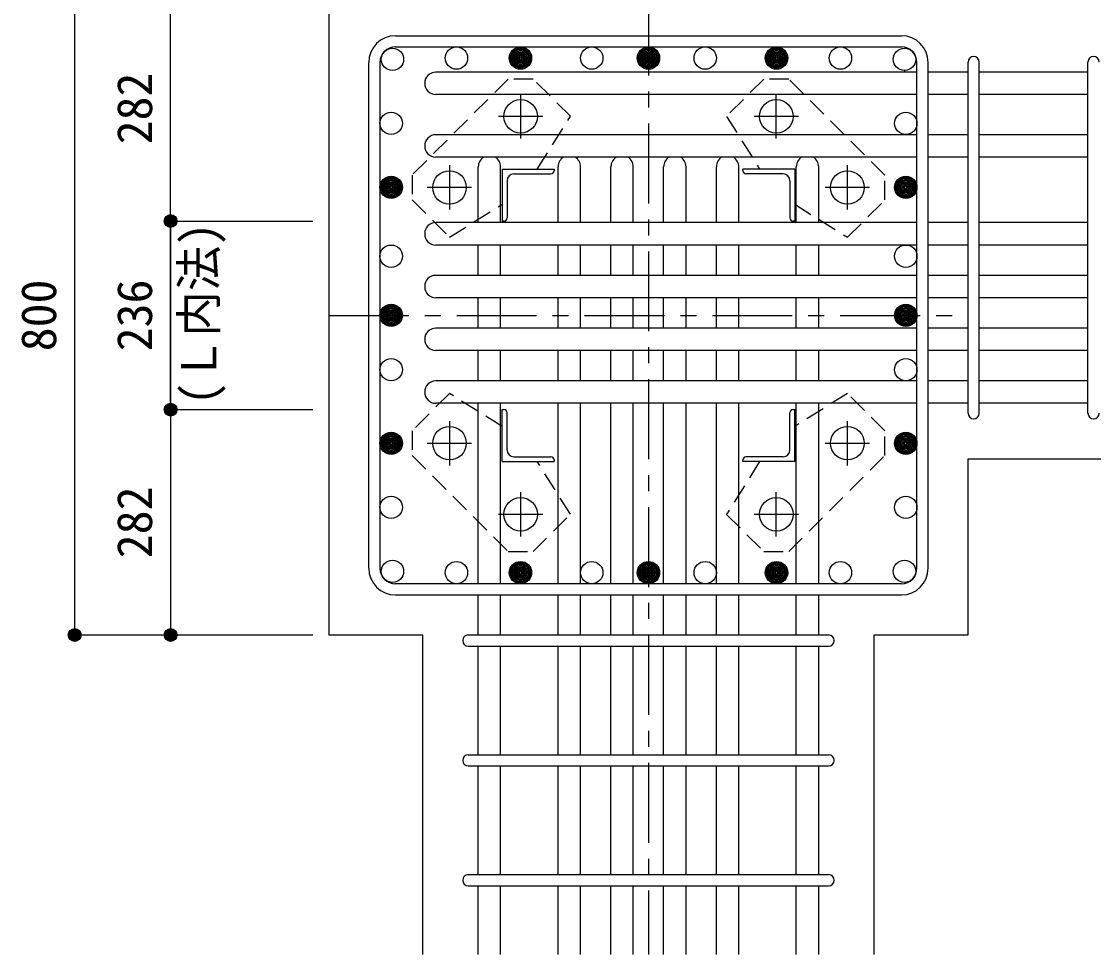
# Model space of a CAD drawing. Units: millimetres at full size, sheet at 1:20. Extents: x -3982 to 3969, y -2797 to 2801.
# Drawn here: x -416 to 925, y -1805 to -637 of the extents above; entities that cross this region are included whole.
import ezdxf
from ezdxf.enums import TextEntityAlignment as Align

# ---------------------------------------------------------------- set-up
doc = ezdxf.new("R2010")
doc.units = ezdxf.units.MM
doc.header["$LTSCALE"] = 20
doc.header["$PDMODE"] = 32
doc.header["$PDSIZE"] = 10
doc.linetypes.add('CHAIN1', pattern=[8, 5, -1, 1, -1])
doc.linetypes.add('DASHED1', pattern=[1.8, 1.2, -0.6])
for name, color, linetype in [('6-1_躯体線', 2, 'Continuous'), ('6-2_A.Bolt_', 4, 'Continuous'), ('6-3_柱型主筋', 4, 'Continuous'), ('6-4_フープ', 7, 'Continuous'), ('6-5_梁主筋', 7, 'Continuous'), ('6-6_S.T.P.', 7, 'Continuous'), ('6-9_プレート', 4, 'DASHED1'), ('6-D_寸法', 4, 'Continuous')]:
    doc.layers.add(name, color=color, linetype=linetype)
doc.styles.add('ＭＳ ゴシック', font='')
doc.styles.get('ＭＳ ゴシック').set_extended_font_data('MS Gothic')

msp = doc.modelspace()

# ---------------------------------------------------------------- linework, layer by layer
at = {"layer": '6-1_躯体線'}
for p, q in [((-31.71, -604.67), (-31.71, -1404.67)), ((768.29, -1184.17), (1168.29, -1184.17)), ((768.29, -1404.67), (768.29, -1184.17)), ((-31.71, -1404.67), (85.79, -1404.67)), ((85.79, -1804.67), (85.79, -1404.67)), ((650.79, -1804.67), (650.79, -1404.67)), ((650.79, -1404.67), (768.29, -1404.67))]:
    msp.add_line(p, q, dxfattribs=at)
at = {"layer": '6-2_A.Bolt_', "linetype": 'CHAIN1'}
for p, q in [((208.29, -727.87), (208.29, -783.37)), ((528.29, -783.37), (528.29, -727.87)), ((235.99, -755.67), (180.49, -755.67)), ((556.09, -755.67), (500.59, -755.67)), ((119.29, -816.87), (119.29, -872.37)), ((617.29, -872.37), (617.29, -816.87)), ((146.99, -844.67), (91.49, -844.67)), ((645.09, -844.67), (589.59, -844.67)), ((119.29, -1136.97), (119.29, -1192.47)), ((617.29, -1192.47), (617.29, -1136.97)), ((91.49, -1164.67), (146.99, -1164.67)), ((589.59, -1164.67), (645.09, -1164.67)), ((208.29, -1225.97), (208.29, -1281.47)), ((528.29, -1281.47), (528.29, -1225.97)), ((180.49, -1253.67), (235.99, -1253.67)), ((500.59, -1253.67), (556.09, -1253.67))]:
    msp.add_line(p, q, dxfattribs=at)
at = {"layer": '6-2_A.Bolt_'}
for p, q in [((185.29, -821.67), (250.29, -821.67)), ((185.29, -821.67), (185.29, -886.67)), ((199.79, -827.67), (246.29, -827.67)), ((250.29, -821.67), (250.29, -823.67)), ((551.29, -821.67), (486.29, -821.67)), ((486.29, -823.67), (486.29, -821.67)), ((536.79, -827.67), (490.29, -827.67)), ((551.29, -821.67), (551.29, -886.67)), ((191.29, -836.17), (191.29, -882.67)), ((545.29, -836.17), (545.29, -882.67)), ((187.29, -886.67), (185.29, -886.67)), ((551.29, -886.67), (549.29, -886.67)), ((185.29, -1122.67), (187.29, -1122.67)), ((185.29, -1187.67), (185.29, -1122.67)), ((191.29, -1173.17), (191.29, -1126.67)), ((545.29, -1173.17), (545.29, -1126.67)), ((549.29, -1122.67), (551.29, -1122.67)), ((551.29, -1187.67), (551.29, -1122.67)), ((185.29, -1187.67), (250.29, -1187.67)), ((199.79, -1181.67), (246.29, -1181.67)), ((250.29, -1185.67), (250.29, -1187.67)), ((486.29, -1187.67), (486.29, -1185.67)), ((551.29, -1187.67), (486.29, -1187.67)), ((536.79, -1181.67), (490.29, -1181.67))]:
    msp.add_line(p, q, dxfattribs=at)
at = {"layer": '6-2_A.Bolt_', "color": 3}
for centre in [(208.29, -755.67), (528.29, -755.67), (119.29, -844.67), (617.29, -844.67), (119.29, -1164.67), (617.29, -1164.67), (208.29, -1253.67), (528.29, -1253.67)]:
    msp.add_circle(centre, 21, dxfattribs=at)
at = {"layer": '6-2_A.Bolt_'}
for centre, radius, start, end in [((199.79, -836.17), 8.5, 90, 180), ((246.29, -823.67), 4, 270, 0), ((490.29, -823.67), 4, 180, 270), ((536.79, -836.17), 8.5, 0, 90), ((187.29, -882.67), 4, 270, 0), ((549.29, -882.67), 4, 180, 270), ((187.29, -1126.67), 4, 0, 90), ((549.29, -1126.67), 4, 90, 180), ((199.79, -1173.17), 8.5, 180, 270), ((536.79, -1173.17), 8.5, 270, 0), ((246.29, -1185.67), 4, 0, 90), ((490.29, -1185.67), 4, 90, 180)]:
    msp.add_arc(centre, radius, start, end, dxfattribs=at)
at = {"layer": '6-3_柱型主筋', "color": 3}
for centre in [(47.9, -684.28), (128, -682.67), (208.1, -682.67), (297.29, -682.67), (368.29, -682.67), (368.29, -682.67), (439.29, -682.67), (528.49, -682.67), (528.49, -682.67), (608.58, -682.67), (688.68, -684.28), (46.29, -764.38), (690.29, -764.38), (46.29, -844.48), (46.29, -844.48), (690.29, -844.48), (690.29, -844.48), (46.29, -930.67), (690.29, -930.67), (46.29, -1004.67), (46.29, -1004.67), (690.29, -1004.67), (690.29, -1004.67), (46.29, -1072.67), (690.29, -1072.67), (46.29, -1164.87), (690.29, -1164.87), (46.29, -1244.96), (690.29, -1244.96), (47.9, -1325.06), (128, -1326.67), (208.1, -1326.67), (297.29, -1326.67), (368.29, -1326.67), (368.29, -1326.67), (439.29, -1326.67), (528.49, -1326.67), (528.49, -1326.67), (608.58, -1326.67), (688.68, -1325.06)]:
    msp.add_circle(centre, 14, dxfattribs=at)
at = {"layer": '6-3_柱型主筋'}
for centre, radius in [((208.1, -682.67), 14), ((208.1, -682.67), 12.6), ((368.29, -682.67), 14), ((368.29, -682.67), 12.6), ((528.49, -682.67), 14), ((528.49, -682.67), 12.6), ((208.1, -682.67), 11.2), ((208.1, -682.67), 9.8), ((208.1, -682.67), 8.4), ((208.1, -682.67), 7), ((208.1, -682.67), 5.6), ((208.1, -682.67), 4.2), ((208.1, -682.67), 2.8), ((208.1, -682.67), 1.4), ((368.29, -682.67), 11.2), ((368.29, -682.67), 9.8), ((368.29, -682.67), 8.4), ((368.29, -682.67), 7), ((368.29, -682.67), 5.6), ((368.29, -682.67), 4.2), ((368.29, -682.67), 2.8), ((368.29, -682.67), 1.4), ((528.49, -682.67), 11.2), ((528.49, -682.67), 9.8), ((528.49, -682.67), 8.4), ((528.49, -682.67), 7), ((528.49, -682.67), 5.6), ((528.49, -682.67), 4.2), ((528.49, -682.67), 2.8), ((528.49, -682.67), 1.4), ((46.29, -844.48), 14), ((690.29, -844.48), 14), ((46.29, -844.48), 12.6), ((46.29, -844.48), 11.2), ((46.29, -844.48), 9.8), ((46.29, -844.48), 8.4), ((46.29, -844.48), 7), ((46.29, -844.48), 5.6), ((46.29, -844.48), 4.2), ((46.29, -844.48), 2.8), ((46.29, -844.48), 1.4), ((690.29, -844.48), 12.6), ((690.29, -844.48), 11.2), ((690.29, -844.48), 9.8), ((690.29, -844.48), 8.4), ((690.29, -844.48), 7), ((690.29, -844.48), 5.6), ((690.29, -844.48), 4.2), ((690.29, -844.48), 2.8), ((690.29, -844.48), 1.4), ((46.29, -1004.67), 14), ((46.29, -1004.67), 12.6), ((690.29, -1004.67), 14), ((690.29, -1004.67), 12.6), ((46.29, -1004.67), 11.2), ((46.29, -1004.67), 9.8), ((46.29, -1004.67), 8.4), ((46.29, -1004.67), 7), ((46.29, -1004.67), 5.6), ((46.29, -1004.67), 4.2), ((46.29, -1004.67), 2.8), ((46.29, -1004.67), 1.4), ((690.29, -1004.67), 11.2), ((690.29, -1004.67), 9.8), ((690.29, -1004.67), 8.4), ((690.29, -1004.67), 7), ((690.29, -1004.67), 5.6), ((690.29, -1004.67), 4.2), ((690.29, -1004.67), 2.8), ((690.29, -1004.67), 1.4), ((46.29, -1164.87), 14), ((46.29, -1164.87), 12.6), ((46.29, -1164.87), 11.2), ((690.29, -1164.87), 14), ((690.29, -1164.87), 12.6), ((690.29, -1164.87), 11.2), ((46.29, -1164.87), 9.8), ((46.29, -1164.87), 8.4), ((46.29, -1164.87), 7), ((46.29, -1164.87), 5.6), ((46.29, -1164.87), 4.2), ((46.29, -1164.87), 2.8), ((46.29, -1164.87), 1.4), ((690.29, -1164.87), 9.8), ((690.29, -1164.87), 8.4), ((690.29, -1164.87), 7), ((690.29, -1164.87), 5.6), ((690.29, -1164.87), 4.2), ((690.29, -1164.87), 2.8), ((690.29, -1164.87), 1.4), ((208.1, -1326.67), 14), ((208.1, -1326.67), 12.6), ((368.29, -1326.67), 14), ((368.29, -1326.67), 12.6), ((528.49, -1326.67), 14), ((528.49, -1326.67), 12.6), ((208.1, -1326.67), 11.2), ((208.1, -1326.67), 9.8), ((208.1, -1326.67), 8.4), ((208.1, -1326.67), 7), ((208.1, -1326.67), 5.6), ((208.1, -1326.67), 4.2), ((208.1, -1326.67), 2.8), ((208.1, -1326.67), 1.4), ((368.29, -1326.67), 11.2), ((368.29, -1326.67), 9.8), ((368.29, -1326.67), 8.4), ((368.29, -1326.67), 7), ((368.29, -1326.67), 5.6), ((368.29, -1326.67), 4.2), ((368.29, -1326.67), 2.8), ((368.29, -1326.67), 1.4), ((528.49, -1326.67), 11.2), ((528.49, -1326.67), 9.8), ((528.49, -1326.67), 8.4), ((528.49, -1326.67), 7), ((528.49, -1326.67), 5.6), ((528.49, -1326.67), 4.2), ((528.49, -1326.67), 2.8), ((528.49, -1326.67), 1.4)]:
    msp.add_circle(centre, radius, dxfattribs=at)
at = {"layer": '6-4_フープ'}
for p, q in [((51.79, -654.67), (684.79, -654.67)), ((51.79, -668.67), (684.79, -668.67)), ((18.29, -1321.17), (18.29, -688.17)), ((32.29, -688.17), (32.29, -1321.17)), ((704.29, -1321.17), (704.29, -688.17)), ((718.29, -1321.17), (718.29, -688.17)), ((684.79, -1340.67), (51.79, -1340.67)), ((51.79, -1354.67), (684.79, -1354.67))]:
    msp.add_line(p, q, dxfattribs=at)
for centre, radius, start, end in [((51.79, -688.17), 33.5, 90, 180), ((684.79, -688.17), 33.5, 0, 90), ((51.79, -688.17), 19.5, 90, 180), ((684.79, -688.17), 19.5, 0, 90), ((51.79, -1321.17), 33.5, 180, 270), ((51.79, -1321.17), 19.5, 180, 270), ((684.79, -1321.17), 33.5, 270, 0), ((684.79, -1321.17), 19.5, 270, 0)]:
    msp.add_arc(centre, radius, start, end, dxfattribs=at)
at = {"layer": '6-5_梁主筋'}
for p, q in [((704.29, -700.28), (102.29, -700.28)), ((768.29, -700.28), (718.29, -700.28)), ((918.29, -700.28), (782.29, -700.28)), ((704.29, -728.28), (102.29, -728.28)), ((768.29, -728.28), (718.29, -728.28)), ((918.29, -728.28), (782.29, -728.28)), ((704.29, -778.67), (102.29, -778.67)), ((768.29, -778.67), (718.29, -778.67)), ((918.29, -778.67), (782.29, -778.67)), ((704.29, -806.67), (102.29, -806.67)), ((768.29, -806.67), (718.29, -806.67)), ((918.29, -806.67), (782.29, -806.67)), ((155.29, -888.67), (155.29, -818.67)), ((183.29, -888.67), (183.29, -818.67)), ((255.29, -888.67), (255.29, -818.67)), ((283.29, -888.67), (283.29, -818.67)), ((321.29, -888.67), (321.29, -818.67)), ((349.29, -888.67), (349.29, -818.67)), ((387.29, -888.67), (387.29, -818.67)), ((415.29, -888.67), (415.29, -818.67)), ((453.29, -888.67), (453.29, -818.67)), ((481.29, -888.67), (481.29, -818.67)), ((553.29, -888.67), (553.29, -818.67)), ((581.29, -888.67), (581.29, -818.67)), ((704.29, -888.67), (102.29, -888.67)), ((768.29, -888.67), (718.29, -888.67)), ((918.29, -888.67), (782.29, -888.67)), ((704.29, -916.67), (102.29, -916.67)), ((155.29, -954.67), (155.29, -916.67)), ((183.29, -954.67), (183.29, -916.67)), ((255.29, -954.67), (255.29, -916.67)), ((283.29, -954.67), (283.29, -916.67)), ((321.29, -954.67), (321.29, -916.67)), ((349.29, -954.67), (349.29, -916.67)), ((387.29, -954.67), (387.29, -916.67)), ((415.29, -954.67), (415.29, -916.67)), ((453.29, -954.67), (453.29, -916.67)), ((481.29, -954.67), (481.29, -916.67)), ((553.29, -954.67), (553.29, -916.67)), ((581.29, -954.67), (581.29, -916.67)), ((768.29, -916.67), (718.29, -916.67)), ((918.29, -916.67), (782.29, -916.67)), ((704.29, -954.67), (102.29, -954.67)), ((768.29, -954.67), (718.29, -954.67)), ((918.29, -954.67), (782.29, -954.67)), ((704.29, -982.67), (102.29, -982.67)), ((155.29, -1020.67), (155.29, -982.67)), ((183.29, -1020.67), (183.29, -982.67)), ((255.29, -1020.67), (255.29, -982.67)), ((283.29, -1020.67), (283.29, -982.67)), ((321.29, -1020.67), (321.29, -982.67)), ((349.29, -1020.67), (349.29, -982.67)), ((387.29, -1020.67), (387.29, -982.67)), ((415.29, -1020.67), (415.29, -982.67)), ((453.29, -1020.67), (453.29, -982.67)), ((481.29, -1020.67), (481.29, -982.67)), ((553.29, -1020.67), (553.29, -982.67)), ((581.29, -1020.67), (581.29, -982.67)), ((768.29, -982.67), (718.29, -982.67)), ((918.29, -982.67), (782.29, -982.67)), ((704.29, -1020.67), (102.29, -1020.67)), ((768.29, -1020.67), (718.29, -1020.67)), ((918.29, -1020.67), (782.29, -1020.67)), ((704.29, -1048.67), (102.29, -1048.67)), ((155.29, -1086.67), (155.29, -1048.67)), ((183.29, -1086.67), (183.29, -1048.67)), ((255.29, -1086.67), (255.29, -1048.67)), ((283.29, -1086.67), (283.29, -1048.67)), ((321.29, -1086.67), (321.29, -1048.67)), ((349.29, -1086.67), (349.29, -1048.67)), ((387.29, -1086.67), (387.29, -1048.67)), ((415.29, -1086.67), (415.29, -1048.67)), ((453.29, -1086.67), (453.29, -1048.67)), ((481.29, -1086.67), (481.29, -1048.67)), ((553.29, -1086.67), (553.29, -1048.67)), ((581.29, -1086.67), (581.29, -1048.67)), ((768.29, -1048.67), (718.29, -1048.67)), ((918.29, -1048.67), (782.29, -1048.67)), ((704.29, -1086.67), (102.29, -1086.67)), ((768.29, -1086.67), (718.29, -1086.67)), ((918.29, -1086.67), (782.29, -1086.67)), ((704.29, -1114.67), (102.29, -1114.67)), ((155.29, -1340.67), (155.29, -1114.67)), ((183.29, -1340.67), (183.29, -1114.67)), ((255.29, -1340.67), (255.29, -1114.67)), ((283.29, -1340.67), (283.29, -1114.67)), ((321.29, -1340.67), (321.29, -1114.67)), ((349.29, -1340.67), (349.29, -1114.67)), ((387.29, -1340.67), (387.29, -1114.67)), ((415.29, -1340.67), (415.29, -1114.67)), ((453.29, -1340.67), (453.29, -1114.67)), ((481.29, -1340.67), (481.29, -1114.67)), ((553.29, -1340.67), (553.29, -1114.67)), ((581.29, -1340.67), (581.29, -1114.67)), ((768.29, -1114.67), (718.29, -1114.67)), ((918.29, -1114.67), (782.29, -1114.67)), ((155.29, -1404.67), (155.29, -1354.67)), ((183.29, -1404.67), (183.29, -1354.67)), ((255.29, -1404.67), (255.29, -1354.67)), ((283.29, -1404.67), (283.29, -1354.67)), ((321.29, -1404.67), (321.29, -1354.67)), ((349.29, -1404.67), (349.29, -1354.67)), ((387.29, -1404.67), (387.29, -1354.67)), ((415.29, -1404.67), (415.29, -1354.67)), ((453.29, -1404.67), (453.29, -1354.67)), ((481.29, -1404.67), (481.29, -1354.67)), ((553.29, -1404.67), (553.29, -1354.67)), ((581.29, -1404.67), (581.29, -1354.67)), ((155.29, -1554.67), (155.29, -1418.67)), ((183.29, -1554.67), (183.29, -1418.67)), ((255.29, -1554.67), (255.29, -1418.67)), ((283.29, -1554.67), (283.29, -1418.67)), ((321.29, -1554.67), (321.29, -1418.67)), ((349.29, -1554.67), (349.29, -1418.67)), ((387.29, -1554.67), (387.29, -1418.67)), ((415.29, -1554.67), (415.29, -1418.67)), ((453.29, -1554.67), (453.29, -1418.67)), ((481.29, -1554.67), (481.29, -1418.67)), ((553.29, -1554.67), (553.29, -1418.67)), ((581.29, -1554.67), (581.29, -1418.67)), ((155.29, -1704.67), (155.29, -1568.67)), ((183.29, -1704.67), (183.29, -1568.67)), ((255.29, -1704.67), (255.29, -1568.67)), ((283.29, -1704.67), (283.29, -1568.67)), ((321.29, -1704.67), (321.29, -1568.67)), ((349.29, -1704.67), (349.29, -1568.67)), ((387.29, -1704.67), (387.29, -1568.67)), ((415.29, -1704.67), (415.29, -1568.67)), ((453.29, -1704.67), (453.29, -1568.67)), ((481.29, -1704.67), (481.29, -1568.67)), ((553.29, -1704.67), (553.29, -1568.67)), ((581.29, -1704.67), (581.29, -1568.67)), ((155.29, -1804.67), (155.29, -1718.67)), ((183.29, -1804.67), (183.29, -1718.67)), ((255.29, -1804.67), (255.29, -1718.67)), ((283.29, -1804.67), (283.29, -1718.67)), ((321.29, -1804.67), (321.29, -1718.67)), ((349.29, -1804.67), (349.29, -1718.67)), ((387.29, -1804.67), (387.29, -1718.67)), ((415.29, -1804.67), (415.29, -1718.67)), ((453.29, -1804.67), (453.29, -1718.67)), ((481.29, -1804.67), (481.29, -1718.67)), ((553.29, -1804.67), (553.29, -1718.67)), ((581.29, -1804.67), (581.29, -1718.67))]:
    msp.add_line(p, q, dxfattribs=at)
at = {"layer": '6-5_梁主筋', "color": 4}
msp.add_line((688.68, -698.28), (688.68, -700.28), dxfattribs=at)
at = {"layer": '6-5_梁主筋'}
for centre, start, end in [((102.29, -714.28), 90, 270), ((102.29, -792.67), 90, 270), ((169.29, -818.67), 121.00622, 180), ((169.29, -818.67), 0, 58.99378), ((269.29, -818.67), 121.00622, 180), ((269.29, -818.67), 0, 58.99378), ((335.29, -818.67), 121.00622, 180), ((335.29, -818.67), 0, 58.99378), ((401.29, -818.67), 121.00622, 180), ((401.29, -818.67), 0, 58.99378), ((467.29, -818.67), 121.00622, 180), ((467.29, -818.67), 0, 58.99378), ((567.29, -818.67), 121.00622, 180), ((567.29, -818.67), 0, 58.99378), ((102.29, -902.67), 90, 270), ((102.29, -968.67), 90, 270), ((102.29, -1034.67), 90, 270), ((102.29, -1100.67), 90, 270)]:
    msp.add_arc(centre, 14, start, end, dxfattribs=at)
at = {"layer": '6-6_S.T.P.'}
for p, q in [((768.29, -1127.17), (768.29, -687.78)), ((782.29, -1127.17), (782.29, -687.78)), ((918.29, -1127.17), (918.29, -687.78)), ((142.79, -1404.67), (593.79, -1404.67)), ((142.79, -1418.67), (593.79, -1418.67)), ((142.79, -1554.67), (593.79, -1554.67)), ((142.79, -1568.67), (593.79, -1568.67)), ((142.79, -1704.67), (593.79, -1704.67)), ((142.79, -1718.67), (593.79, -1718.67))]:
    msp.add_line(p, q, dxfattribs=at)
for centre, start, end in [((775.29, -687.78), 0, 180), ((775.29, -687.78), 0, 180), ((775.29, -687.78), 0, 180), ((775.29, -687.78), 0, 180), ((925.29, -687.78), 0, 180), ((775.29, -1127.17), 180, 0), ((775.29, -1127.17), 180, 0), ((775.29, -1127.17), 180, 0), ((775.29, -1127.17), 180, 0), ((925.29, -1127.17), 180, 0), ((142.79, -1411.67), 90, 270), ((142.79, -1411.67), 90, 270), ((142.79, -1411.67), 90, 270), ((142.79, -1411.67), 90, 270), ((593.79, -1411.67), 270, 90), ((593.79, -1411.67), 270, 90), ((593.79, -1411.67), 270, 90), ((593.79, -1411.67), 270, 90), ((142.79, -1561.67), 90, 270), ((593.79, -1561.67), 270, 90), ((142.79, -1711.67), 90, 270), ((593.79, -1711.67), 270, 90)]:
    msp.add_arc(centre, 7, start, end, dxfattribs=at)
at = {"layer": '6-9_プレート'}
for p, q in [((229.15, -821.67), (270.59, -755.57)), ((465.99, -755.67), (507.42, -821.67)), ((119.29, -906.97), (185.29, -865.54)), ((551.29, -865.53), (617.39, -906.97)), ((185.29, -1143.81), (119.19, -1102.37)), ((617.29, -1102.37), (551.29, -1143.81)), ((270.59, -1253.67), (229.16, -1187.67)), ((507.43, -1187.67), (465.99, -1253.77))]:
    msp.add_line(p, q, dxfattribs=at)
for points in [[(192.79, -708.97), (72.59, -829.17), (72.59, -860.27), (119.29, -906.97)], [(270.59, -755.57), (223.89, -708.97), (192.79, -708.97)], [(663.99, -829.17), (543.79, -708.97), (512.69, -708.97), (465.99, -755.67)], [(617.39, -906.97), (663.99, -860.27), (663.99, -829.17)], [(119.19, -1102.37), (72.59, -1149.07), (72.59, -1180.17)], [(543.79, -1300.37), (663.99, -1180.17), (663.99, -1149.07), (617.29, -1102.37)], [(72.59, -1180.17), (192.79, -1300.37), (223.89, -1300.37), (270.59, -1253.67)], [(465.99, -1253.77), (512.69, -1300.37), (543.79, -1300.37)]]:
    msp.add_lwpolyline(points, dxfattribs=at)
at = {"layer": '6-D_寸法'}
for p, q in [((-349.74, -1404.67), (-349.74, -604.67)), ((-229.74, -886.67), (-229.74, -1122.67)), ((-229.74, -886.67), (-51.71, -886.67)), ((-229.74, -1122.67), (-229.74, -886.67)), ((-229.74, -1122.67), (-229.74, -1404.67)), ((-229.74, -1122.67), (-51.71, -1122.67)), ((-349.74, -1404.67), (-229.74, -1404.67)), ((-229.74, -1404.67), (-51.71, -1404.67)), ((-229.74, -1404.67), (-51.71, -1404.67)), ((-229.74, -1404.67), (-51.71, -1404.67)), ((-229.74, -1404.67), (-51.71, -1404.67)), ((-229.74, -1404.67), (-51.71, -1404.67)), ((-229.74, -1404.67), (-51.71, -1404.67)), ((-229.74, -1404.67), (-51.71, -1404.67)), ((-229.74, -1404.67), (-51.71, -1404.67)), ((-229.74, -1404.67), (-51.71, -1404.67))]:
    msp.add_line(p, q, dxfattribs=at)
at = {"layer": '6-D_寸法', "linetype": 'CHAIN1'}
for p, q in [((368.29, -604.67), (368.29, -1804.67)), ((-31.71, -1004.67), (768.29, -1004.67))]:
    msp.add_line(p, q, dxfattribs=at)
at = {"layer": '6-D_寸法'}
for points in [[(-229.74, -886.67), (-229.74, -604.67), (-51.71, -604.67)], [(-349.74, -1404.67), (-229.74, -1404.67), (-51.71, -1404.67)], [(-349.74, -1404.67), (-229.74, -1404.67), (-51.71, -1404.67)]]:
    msp.add_lwpolyline(points, dxfattribs=at)
for centre, radius in [((-229.74, -886.67), 8), ((-229.74, -886.67), 7.2), ((-229.74, -886.67), 6.4), ((-229.74, -886.67), 5.6), ((-229.74, -886.67), 4.8), ((-229.74, -886.67), 4), ((-229.74, -886.67), 3.2), ((-229.74, -886.67), 2.4), ((-229.74, -886.67), 1.6), ((-229.74, -886.67), 0.8), ((-229.74, -1122.67), 8), ((-229.74, -1122.67), 7.2), ((-229.74, -1122.67), 6.4), ((-229.74, -1122.67), 5.6), ((-229.74, -1122.67), 4.8), ((-229.74, -1122.67), 4), ((-229.74, -1122.67), 3.2), ((-229.74, -1122.67), 2.4), ((-229.74, -1122.67), 1.6), ((-229.74, -1122.67), 0.8), ((-349.74, -1404.67), 8), ((-349.74, -1404.67), 7.2), ((-349.74, -1404.67), 6.4), ((-349.74, -1404.67), 5.6), ((-349.74, -1404.67), 4.8), ((-349.74, -1404.67), 4), ((-349.74, -1404.67), 3.2), ((-349.74, -1404.67), 2.4), ((-349.74, -1404.67), 1.6), ((-349.74, -1404.67), 0.8), ((-229.74, -1404.67), 8), ((-229.74, -1404.67), 7.2), ((-229.74, -1404.67), 6.4), ((-229.74, -1404.67), 5.6), ((-229.74, -1404.67), 4.8), ((-229.74, -1404.67), 4), ((-229.74, -1404.67), 3.2), ((-229.74, -1404.67), 2.4), ((-229.74, -1404.67), 1.6), ((-229.74, -1404.67), 0.8)]:
    msp.add_circle(centre, radius, dxfattribs=at)
at = {"layer": '6-D_寸法', "color": 7}
for p in [(-229.74, -886.67), (-229.74, -1122.67), (-349.74, -1404.67), (-229.74, -1404.67)]:
    msp.add_point(p, dxfattribs=at)

# ---------------------------------------------------------------- texts
at = {"layer": '6-D_寸法', "style": 'ＭＳ ゴシック'}
for s, p in [('282', (-239.74, -790.67)), ('800', (-359.74, -1049.67)), ('236', (-239.74, -1049.67)), ('236', (-239.74, -1049.67)), ('282', (-239.74, -1308.67))]:
    msp.add_text(s, height=43.99, rotation=90, dxfattribs=at).set_placement(p, align=Align.BOTTOM_LEFT)
at = {"layer": '6-D_寸法', "style": 'ＭＳ ゴシック', "width": 0.95}
msp.add_text('(Ｌ内法)', height=43.99, rotation=90, dxfattribs=at).set_placement((-159.25, -1116.77), align=Align.BOTTOM_LEFT)

doc.saveas('drawing.dxf')
